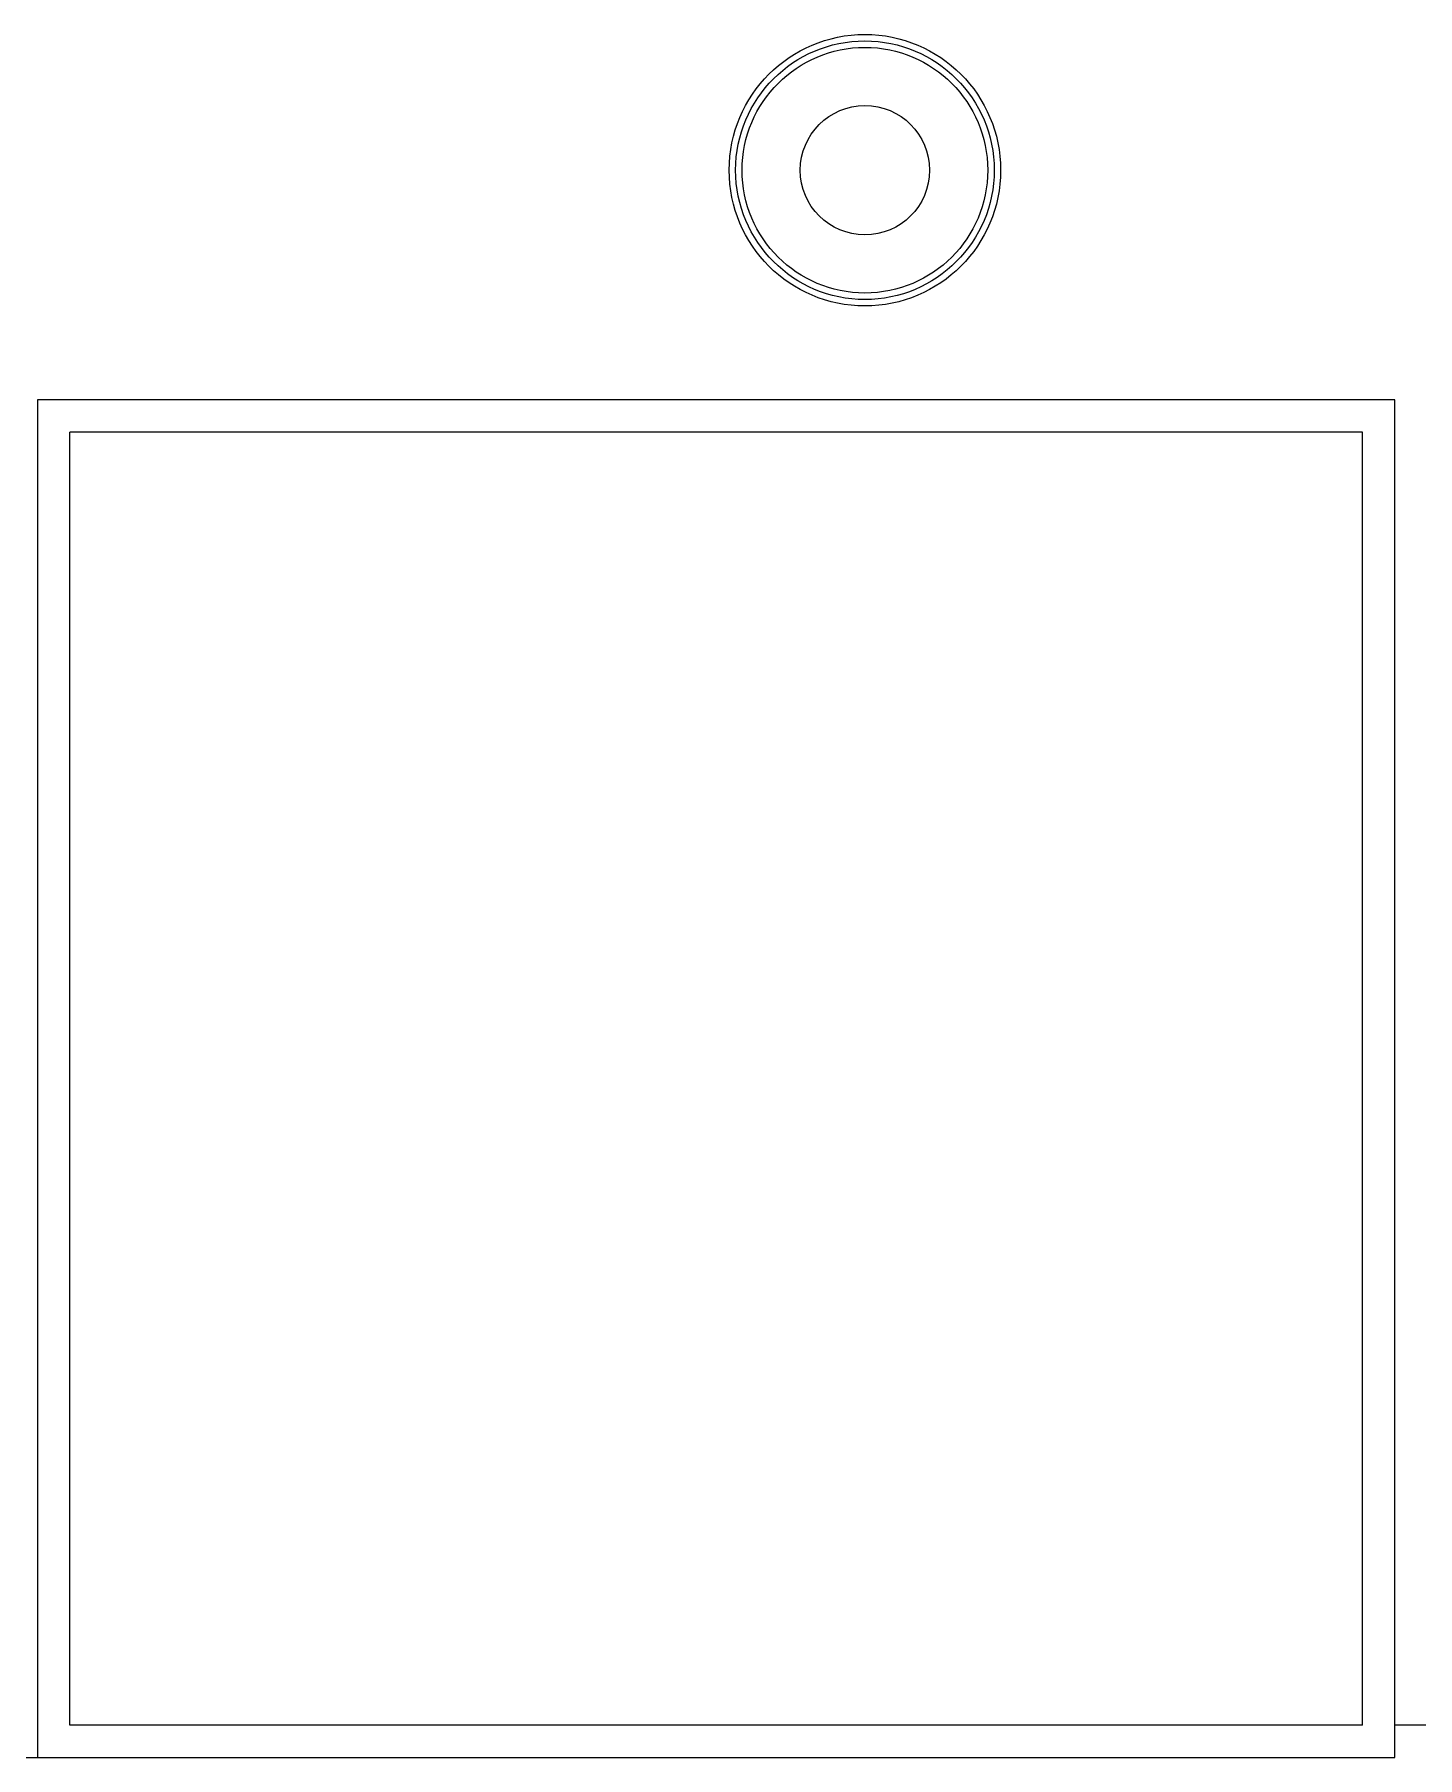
# Model space of a CAD drawing. Header units: millimetres. Extents: x 0 to 841, y 0 to 594.
# Drawn here: x 268.05 to 289.45, y 79.79 to 106.44 of the extents above; entities that cross this region are included whole.
import ezdxf

# ---------------------------------------------------------------- set-up
doc = ezdxf.new("R2010")
doc.units = ezdxf.units.MM
doc.header["$LTSCALE"] = 46.255
doc.layers.add('ASSEM_MEM', color=7, linetype='CONTINUOUS')

msp = doc.modelspace()

# ---------------------------------------------------------------- linework, layer by layer
at = {"layer": 'ASSEM_MEM', "color": 7, "linetype": 'CONTINUOUS'}
for p, q in [((289.102, 100.79), (268.102, 100.79)), ((268.102, 100.79), (268.102, 79.79)), ((289.102, 79.79), (289.102, 100.79)), ((288.602, 100.29), (268.602, 100.29)), ((268.602, 80.29), (268.602, 100.29)), ((288.602, 80.29), (288.602, 100.29)), ((288.602, 80.29), (268.602, 80.29)), ((296.602, 80.29), (289.102, 80.29)), ((236.602, 79.79), (289.102, 79.79))]:
    msp.add_line(p, q, dxfattribs=at)
for radius in [2.1, 2, 1.9, 1]:
    msp.add_circle((280.902, 104.34), radius, dxfattribs=at)

doc.saveas('drawing.dxf')
